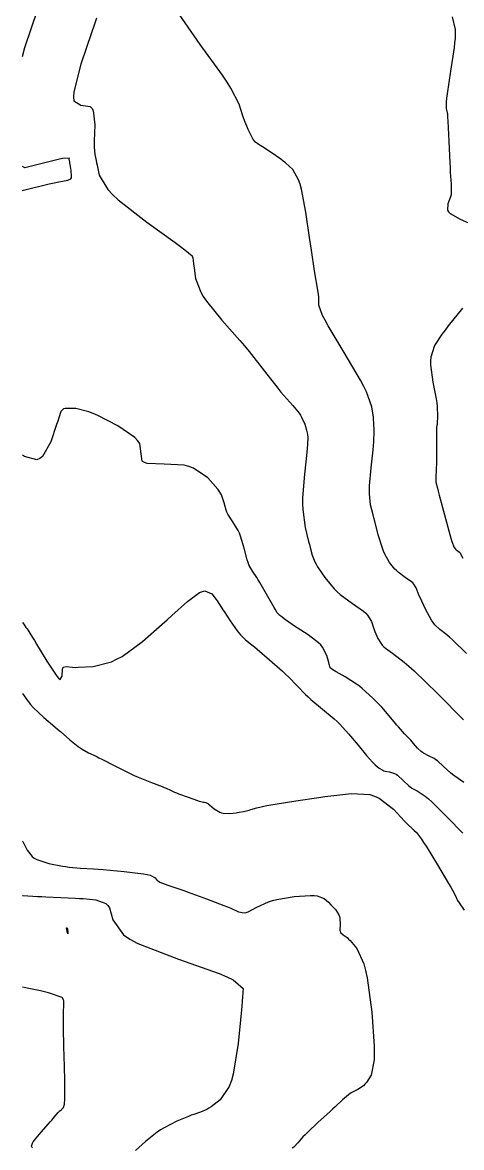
# Model space of a CAD drawing. Header units: metres. Extents: x 837476 to 838477, y 1189012 to 1191014.
# Drawn here: x 837476.5 to 837510.9, y 1189742.8 to 1189830.8 of the extents above; entities that cross this region are included whole.
import ezdxf

# ---------------------------------------------------------------- set-up
doc = ezdxf.new("R2010")
doc.units = ezdxf.units.M
doc.header["$LTSCALE"] = 0.3
doc.layers.add('COTAS 10', color=1, linetype='Continuous')
doc.layers.add('COTAS INT', color=252, linetype='Continuous')

msp = doc.modelspace()

# ---------------------------------------------------------------- linework, layer by layer
at = {"layer": 'COTAS 10'}
for points in [[(837482.306, 1189831.163), (837482.123, 1189830.622), (837481.925, 1189830.038), (837481.089, 1189827.567), (837480.522, 1189825.401), (837480.494, 1189825.009), (837480.522, 1189824.706), (837481.087, 1189824.365), (837481.819, 1189824.278), (837481.952, 1189824.136), (837482.054, 1189823.944), (837482.171, 1189822.822), (837482.122, 1189821.581), (837482.12, 1189821.313), (837482.123, 1189821.078), (837482.176, 1189820.503), (837482.279, 1189820.034), (837482.313, 1189819.866), (837482.35, 1189819.683), (837482.507, 1189818.883), (837483.185, 1189817.77), (837483.551, 1189817.389), (837483.994, 1189816.977), (837486.236, 1189815.224), (837488.452, 1189813.63), (837488.878, 1189813.318), (837489.223, 1189813.061), (837489.791, 1189812.598), (837489.825, 1189812.486), (837489.833, 1189812.451), (837489.841, 1189812.413), (837489.864, 1189812.259), (837489.906, 1189811.938), (837489.926, 1189811.794), (837489.949, 1189811.627), (837490.062, 1189810.824), (837490.459, 1189809.741), (837490.662, 1189809.396), (837490.904, 1189809.032), (837492.115, 1189807.555), (837493.523, 1189805.969), (837493.89, 1189805.536), (837494.247, 1189805.106), (837495.454, 1189803.574), (837496.487, 1189802.238), (837496.734, 1189801.931), (837496.964, 1189801.651), (837497.655, 1189800.869), (837498.153, 1189800.281), (837498.261, 1189800.124), (837498.356, 1189799.969), (837498.592, 1189799.431), (837498.722, 1189798.961), (837498.75, 1189798.848), (837498.775, 1189798.744), (837498.837, 1189798.433), (837498.82, 1189797.829), (837498.795, 1189797.54), (837498.761, 1189797.198), (837498.567, 1189795.521), (837498.425, 1189793.649), (837498.424, 1189793.184), (837498.44, 1189792.742), (837498.634, 1189791.339), (837498.901, 1189790.246), (837498.961, 1189790.001), (837499.016, 1189789.779), (837499.168, 1189789.185), (837499.391, 1189788.651), (837499.491, 1189788.468), (837499.607, 1189788.269), (837500.165, 1189787.422), (837500.903, 1189786.535), (837501.132, 1189786.31), (837501.373, 1189786.094), (837502.336, 1189785.392), (837503.192, 1189784.783), (837503.366, 1189784.626), (837503.512, 1189784.475), (837503.814, 1189783.974), (837503.966, 1189783.489), (837504.019, 1189783.349), (837504.076, 1189783.205), (837504.32, 1189782.663), (837504.663, 1189782.145), (837504.782, 1189782.016), (837504.912, 1189781.894), (837505.47, 1189781.505), (837506.389, 1189780.809), (837506.747, 1189780.493), (837507.15, 1189780.124), (837508.976, 1189778.347), (837509.366, 1189777.955), (837510.689, 1189776.625), (837511.019, 1189776.291)], [(837476.514, 1189762.553), (837476.568, 1189762.56), (837477.699, 1189762.484), (837478.018, 1189762.466), (837478.339, 1189762.449), (837479.521, 1189762.398), (837480.668, 1189762.346), (837480.968, 1189762.328), (837481.26, 1189762.308), (837482.25, 1189762.227), (837483.025, 1189761.928), (837483.181, 1189761.772), (837483.311, 1189761.584), (837483.572, 1189760.641), (837484.421, 1189759.47), (837484.922, 1189759.138), (837485.539, 1189758.804), (837488.729, 1189757.569), (837491.901, 1189756.455), (837492.507, 1189756.196), (837492.994, 1189755.958), (837493.767, 1189755.278), (837493.711, 1189754.29), (837493.675, 1189753.859), (837493.63, 1189753.359), (837493.394, 1189750.981), (837493, 1189748.585), (837492.856, 1189748.073), (837492.696, 1189747.627), (837491.993, 1189746.565), (837491.267, 1189746.034), (837491.093, 1189745.923), (837490.931, 1189745.827), (837490.442, 1189745.612), (837489.908, 1189745.434), (837489.717, 1189745.361), (837489.507, 1189745.278), (837488.594, 1189744.896), (837487.588, 1189744.381), (837487.32, 1189744.215), (837487.056, 1189744.039), (837486.141, 1189743.319), (837485.349, 1189742.608)]]:
    msp.add_lwpolyline(points, dxfattribs=at)
at = {"layer": 'COTAS INT'}
for points in [[(837476.514, 1189828.174), (837476.699, 1189828.882), (837480.247, 1189839.371)], [(837511.25, 1189781.491), (837510.166, 1189782.545), (837509.927, 1189782.764), (837509.715, 1189782.952), (837509.169, 1189783.365), (837508.77, 1189783.735), (837508.65, 1189783.895), (837508.526, 1189784.08), (837508.044, 1189784.959), (837507.621, 1189785.85), (837507.534, 1189786.043), (837507.461, 1189786.212), (837507.305, 1189786.63), (837507.133, 1189786.916), (837507.049, 1189787.002), (837506.95, 1189787.091), (837506.462, 1189787.438), (837505.914, 1189787.839), (837505.777, 1189787.962), (837505.646, 1189788.09), (837505.225, 1189788.596), (837504.86, 1189789.256), (837504.764, 1189789.482), (837504.67, 1189789.726), (837504.349, 1189790.761), (837504.07, 1189791.824), (837504.002, 1189792.085), (837503.939, 1189792.333), (837503.746, 1189793.107), (837503.653, 1189793.965), (837503.652, 1189794.266), (837503.662, 1189794.593), (837503.788, 1189796.004), (837503.945, 1189797.409), (837503.975, 1189797.733), (837503.999, 1189798.029), (837504.035, 1189798.865), (837504.006, 1189799.556), (837503.989, 1189799.76), (837503.967, 1189799.97), (837503.857, 1189800.776), (837503.441, 1189801.942), (837503.226, 1189802.378), (837502.969, 1189802.863), (837501.682, 1189805.028), (837500.425, 1189807.109), (837500.187, 1189807.543), (837499.996, 1189807.914), (837499.701, 1189808.74), (837499.711, 1189809.096), (837499.711, 1189809.236), (837499.703, 1189809.387), (837499.644, 1189809.749), (837499.372, 1189811.408), (837499.117, 1189813.024), (837499.043, 1189813.513), (837498.967, 1189814.021), (837498.679, 1189816.006), (837498.341, 1189817.798), (837498.233, 1189818.183), (837498.12, 1189818.521), (837497.658, 1189819.344), (837497.096, 1189819.857), (837496.918, 1189820), (837496.732, 1189820.143), (837495.979, 1189820.663), (837495.296, 1189821.103), (837495.152, 1189821.197), (837495.029, 1189821.277), (837494.751, 1189821.464), (837494.574, 1189821.682), (837494.514, 1189821.782), (837494.45, 1189821.898), (837494.181, 1189822.463), (837493.888, 1189823.178), (837493.809, 1189823.389), (837493.73, 1189823.607), (837493.455, 1189824.442), (837492.825, 1189825.691), (837492.524, 1189826.17), (837492.168, 1189826.707), (837490.425, 1189829.126), (837488.776, 1189831.49)], [(837510.121, 1189831.283), (837510.37, 1189830.283), (837510.358, 1189829.573), (837510.325, 1189829.249), (837510.28, 1189828.869), (837510.008, 1189827.036), (837509.74, 1189825.255), (837509.697, 1189824.907), (837509.666, 1189824.623), (837509.668, 1189824.122), (837509.754, 1189823.674), (837509.777, 1189823.423), (837509.799, 1189823.117), (837509.875, 1189821.552), (837509.947, 1189819.867), (837509.968, 1189819.485), (837509.988, 1189819.14), (837510.061, 1189818.201), (837510.065, 1189817.539), (837510.041, 1189817.369), (837510.007, 1189817.204), (837509.795, 1189816.657), (837509.77, 1189816.163), (837509.853, 1189816.032), (837509.976, 1189815.904), (837510.748, 1189815.461), (837511.632, 1189815.065)], [(837476.514, 1189817.693), (837476.599, 1189817.727), (837478.594, 1189818.213), (837479.002, 1189818.306), (837479.347, 1189818.38), (837480.072, 1189818.5), (837480.305, 1189818.617), (837480.34, 1189818.69), (837480.361, 1189818.78), (837480.333, 1189819.253), (837480.241, 1189819.731), (837480.222, 1189819.825), (837480.207, 1189819.902), (837480.18, 1189820.041), (837480.175, 1189820.089), (837480.175, 1189820.131), (837480.179, 1189820.233), (837479.649, 1189820.188), (837479.312, 1189820.117), (837478.893, 1189820.021), (837476.694, 1189819.462), (837476.514, 1189819.571)], [(837510.95, 1189808.485), (837509.83, 1189807.107), (837509.579, 1189806.779), (837509.354, 1189806.474), (837508.756, 1189805.567), (837508.474, 1189804.668), (837508.448, 1189804.369), (837508.446, 1189804.048), (837508.625, 1189802.708), (837508.882, 1189801.393), (837508.928, 1189801.088), (837508.962, 1189800.809), (837508.995, 1189800.013), (837508.96, 1189799.502), (837508.951, 1189799.402), (837508.943, 1189799.32), (837508.917, 1189799.172), (837508.901, 1189798.882), (837508.898, 1189798.709), (837508.897, 1189798.497), (837508.897, 1189797.397), (837508.896, 1189796.254), (837508.893, 1189796.014), (837508.889, 1189795.807), (837508.865, 1189795.337), (837508.845, 1189795.112), (837508.844, 1189795.059), (837508.844, 1189795.011), (837508.859, 1189794.874), (837508.978, 1189794.419), (837509.043, 1189794.17), (837509.123, 1189793.869), (837509.529, 1189792.337), (837509.949, 1189790.8), (837510.037, 1189790.495), (837510.113, 1189790.243), (837510.285, 1189789.769), (837510.389, 1189789.645), (837510.421, 1189789.613), (837510.454, 1189789.583), (837510.589, 1189789.485), (837510.709, 1189789.4), (837510.733, 1189789.378), (837510.753, 1189789.357), (837510.795, 1189789.287), (837510.955, 1189788.936)], [(837511.039, 1189771.392), (837510.345, 1189771.875), (837510.171, 1189772.01), (837510.004, 1189772.146), (837509.466, 1189772.644), (837508.988, 1189773.08), (837508.86, 1189773.177), (837508.733, 1189773.263), (837508.291, 1189773.489), (837507.895, 1189773.678), (837507.798, 1189773.74), (837507.706, 1189773.808), (837507.418, 1189774.09), (837507.11, 1189774.45), (837507.005, 1189774.567), (837506.892, 1189774.691), (837506.412, 1189775.202), (837505.921, 1189775.733), (837505.801, 1189775.87), (837505.687, 1189776.003), (837505.333, 1189776.446), (837504.926, 1189776.937), (837504.78, 1189777.099), (837504.619, 1189777.273), (837503.916, 1189777.998), (837503.102, 1189778.738), (837502.87, 1189778.921), (837502.637, 1189779.095), (837501.771, 1189779.645), (837501.054, 1189780.053), (837500.914, 1189780.137), (837500.799, 1189780.21), (837500.596, 1189780.367), (837500.531, 1189780.56), (837500.504, 1189780.654), (837500.472, 1189780.766), (837500.323, 1189781.318), (837499.993, 1189781.972), (837499.846, 1189782.149), (837499.677, 1189782.323), (837498.866, 1189782.937), (837498.005, 1189783.483), (837497.804, 1189783.615), (837497.619, 1189783.738), (837497.085, 1189784.116), (837496.727, 1189784.396), (837496.653, 1189784.458), (837496.59, 1189784.513), (837496.452, 1189784.658), (837496.282, 1189784.943), (837496.198, 1189785.088), (837496.099, 1189785.261), (837495.61, 1189786.12), (837495.079, 1189787.031), (837494.954, 1189787.236), (837494.839, 1189787.421), (837494.5, 1189787.919), (837494.231, 1189788.416), (837494.16, 1189788.6), (837494.09, 1189788.804), (837493.849, 1189789.71), (837493.572, 1189790.659), (837493.48, 1189790.891), (837493.38, 1189791.109), (837492.963, 1189791.784), (837492.581, 1189792.367), (837492.504, 1189792.527), (837492.439, 1189792.687), (837492.306, 1189793.258), (837492.075, 1189793.905), (837491.948, 1189794.112), (837491.793, 1189794.332), (837491.007, 1189795.228), (837489.896, 1189795.986), (837489.537, 1189796.119), (837489.156, 1189796.218), (837487.592, 1189796.3), (837486.275, 1189796.34), (837486.049, 1189796.413), (837485.883, 1189796.513), (837485.787, 1189797.097), (837485.687, 1189797.897), (837485.52, 1189798.133), (837485.293, 1189798.374), (837483.967, 1189799.299), (837482.417, 1189800.091), (837482.048, 1189800.249), (837481.704, 1189800.381), (837480.682, 1189800.637), (837479.983, 1189800.655), (837479.844, 1189800.636), (837479.728, 1189800.608), (837479.506, 1189800.421), (837479.345, 1189799.903), (837479.267, 1189799.666), (837479.175, 1189799.388), (837478.725, 1189798.046), (837478.078, 1189796.891), (837477.863, 1189796.732), (837477.632, 1189796.642), (837476.665, 1189796.897), (837476.514, 1189797.005)], [(837476.514, 1189783.908), (837476.606, 1189783.766), (837476.78, 1189783.527), (837476.824, 1189783.465), (837476.867, 1189783.404), (837477.01, 1189783.198), (837477.306, 1189782.724), (837477.446, 1189782.494), (837477.612, 1189782.221), (837478.419, 1189780.877), (837479.193, 1189779.71), (837479.337, 1189779.547), (837479.451, 1189779.455), (837479.611, 1189779.701), (837479.636, 1189780.244), (837479.665, 1189780.339), (837479.704, 1189780.41), (837479.924, 1189780.464), (837480.42, 1189780.401), (837480.633, 1189780.399), (837480.879, 1189780.402), (837482.039, 1189780.468), (837483.467, 1189780.834), (837483.881, 1189781.026), (837484.304, 1189781.259), (837485.901, 1189782.428), (837487.444, 1189783.775), (837487.833, 1189784.119), (837488.205, 1189784.45), (837489.412, 1189785.542), (837490.374, 1189786.252), (837490.592, 1189786.341), (837490.789, 1189786.385), (837491.326, 1189786.159), (837491.663, 1189785.709), (837491.734, 1189785.611), (837491.794, 1189785.526), (837491.933, 1189785.316), (837492.107, 1189785.038), (837492.191, 1189784.909), (837492.289, 1189784.758), (837492.772, 1189784.025), (837493.31, 1189783.266), (837493.442, 1189783.099), (837493.568, 1189782.949), (837493.966, 1189782.563), (837494.47, 1189782.16), (837494.662, 1189782), (837494.878, 1189781.819), (837495.849, 1189780.989), (837496.862, 1189780.088), (837497.103, 1189779.862), (837497.328, 1189779.646), (837498.002, 1189778.949), (837498.651, 1189778.287), (837498.86, 1189778.093), (837499.082, 1189777.895), (837499.99, 1189777.138), (837500.905, 1189776.363), (837501.132, 1189776.152), (837501.347, 1189775.943), (837502.027, 1189775.203), (837502.765, 1189774.313), (837503.434, 1189773.505), (837503.887, 1189772.986), (837503.997, 1189772.871), (837504.1, 1189772.768), (837504.415, 1189772.501), (837504.705, 1189772.346), (837504.793, 1189772.313), (837504.883, 1189772.285), (837505.237, 1189772.223), (837505.626, 1189772.102), (837505.738, 1189772.037), (837505.853, 1189771.958), (837506.288, 1189771.558), (837506.732, 1189771.134), (837506.854, 1189771.04), (837506.974, 1189770.956), (837507.404, 1189770.734), (837508.026, 1189770.319), (837508.268, 1189770.113), (837508.541, 1189769.867), (837509.779, 1189768.649), (837510.957, 1189767.422)], [(837476.514, 1189778.351), (837476.954, 1189777.719), (837477.148, 1189777.486), (837477.353, 1189777.258), (837478.178, 1189776.474), (837479.034, 1189775.75), (837479.258, 1189775.559), (837479.476, 1189775.373), (837480.217, 1189774.735), (837480.869, 1189774.208), (837481.031, 1189774.091), (837481.186, 1189773.987), (837481.677, 1189773.716), (837482.268, 1189773.44), (837482.485, 1189773.333), (837482.725, 1189773.213), (837483.784, 1189772.668), (837484.951, 1189772.087), (837485.259, 1189771.944), (837485.561, 1189771.809), (837486.596, 1189771.388), (837487.43, 1189771.07), (837487.604, 1189771), (837487.754, 1189770.938), (837488.094, 1189770.782), (837488.415, 1189770.635), (837488.553, 1189770.579), (837488.713, 1189770.517), (837489.469, 1189770.236), (837490.199, 1189769.978), (837490.342, 1189769.93), (837490.46, 1189769.893), (837490.671, 1189769.842), (837490.725, 1189769.851), (837490.744, 1189769.851), (837490.764, 1189769.849), (837490.85, 1189769.835), (837491.01, 1189769.746), (837491.076, 1189769.697), (837491.153, 1189769.639), (837491.511, 1189769.342), (837491.955, 1189769.062), (837492.086, 1189769.015), (837492.22, 1189768.981), (837492.733, 1189768.964), (837493.223, 1189769.031), (837493.343, 1189769.049), (837493.455, 1189769.066), (837493.801, 1189769.129), (837494.144, 1189769.208), (837494.254, 1189769.237), (837494.371, 1189769.268), (837494.846, 1189769.405), (837495.628, 1189769.586), (837495.938, 1189769.644), (837496.288, 1189769.707), (837497.891, 1189769.965), (837499.694, 1189770.225), (837500.171, 1189770.288), (837500.639, 1189770.348), (837502.247, 1189770.533), (837503.693, 1189770.442), (837504.059, 1189770.327), (837504.409, 1189770.173), (837505.549, 1189769.293), (837506.399, 1189768.377), (837506.567, 1189768.2), (837506.705, 1189768.057), (837506.964, 1189767.815), (837507.063, 1189767.748), (837507.102, 1189767.716), (837507.145, 1189767.676), (837507.343, 1189767.482), (837507.735, 1189766.949), (837507.901, 1189766.697), (837508.092, 1189766.4), (837508.991, 1189764.946), (837509.855, 1189763.501), (837510.025, 1189763.208), (837510.164, 1189762.962), (837510.418, 1189762.464), (837510.492, 1189762.27), (837510.52, 1189762.216), (837510.55, 1189762.163), (837510.682, 1189761.971), (837511.076, 1189761.409)], [(837476.514, 1189766.816), (837476.539, 1189766.776), (837476.885, 1189766.094), (837477.269, 1189765.597), (837477.439, 1189765.48), (837477.636, 1189765.373), (837478.576, 1189765.061), (837479.635, 1189764.852), (837479.907, 1189764.809), (837480.171, 1189764.774), (837481.047, 1189764.7), (837482.071, 1189764.641), (837482.427, 1189764.614), (837482.815, 1189764.583), (837484.479, 1189764.432), (837485.985, 1189764.246), (837486.274, 1189764.193), (837486.508, 1189764.14), (837486.887, 1189763.941), (837487.051, 1189763.729), (837487.148, 1189763.668), (837487.268, 1189763.605), (837487.888, 1189763.369), (837488.819, 1189763.056), (837489.134, 1189762.945), (837489.475, 1189762.823), (837490.914, 1189762.295), (837492.273, 1189761.773), (837492.563, 1189761.656), (837492.816, 1189761.55), (837493.42, 1189761.265), (837493.861, 1189761.194), (837494.011, 1189761.224), (837494.173, 1189761.274), (837494.859, 1189761.631), (837495.772, 1189762.061), (837496.077, 1189762.158), (837496.404, 1189762.244), (837497.772, 1189762.474), (837499.054, 1189762.552), (837499.327, 1189762.543), (837499.564, 1189762.52), (837500.123, 1189762.325), (837500.455, 1189762.021), (837500.643, 1189761.833), (837500.991, 1189761.459), (837501.262, 1189761.038), (837501.308, 1189760.912), (837501.341, 1189760.783), (837501.356, 1189760.286), (837501.352, 1189759.845), (837501.373, 1189759.752), (837501.403, 1189759.671), (837501.593, 1189759.484), (837501.915, 1189759.256), (837502.028, 1189759.149), (837502.151, 1189759.023), (837502.683, 1189758.411), (837503.227, 1189757.2), (837503.358, 1189756.697), (837503.481, 1189756.121), (837503.851, 1189753.434), (837504.035, 1189750.756), (837504.039, 1189750.185), (837504.023, 1189749.688), (837503.799, 1189748.51), (837503.422, 1189747.915), (837503.311, 1189747.786), (837503.196, 1189747.672), (837502.754, 1189747.388), (837502.287, 1189747.151), (837502.157, 1189747.067), (837502.026, 1189746.974), (837501.549, 1189746.572), (837500.966, 1189746.026), (837500.769, 1189745.843), (837500.556, 1189745.645), (837499.657, 1189744.817), (837498.804, 1189744.012), (837498.62, 1189743.83), (837498.459, 1189743.666), (837498.063, 1189743.219), (837497.733, 1189742.877), (837497.612, 1189742.779)], [(837480.01, 1189760.023), (837480.034, 1189759.975), (837480.038, 1189759.945), (837480.042, 1189759.908), (837480.059, 1189759.716), (837480.065, 1189759.572), (837480.062, 1189759.565), (837480.056, 1189759.572), (837480.018, 1189759.719), (837479.979, 1189759.912), (837479.972, 1189759.949), (837479.967, 1189759.979), (837479.966, 1189760.025), (837479.977, 1189760.025), (837479.98, 1189760.024), (837479.995, 1189760.024), (837480.01, 1189760.023)], [(837477.284, 1189742.816), (837477.274, 1189742.843), (837477.216, 1189742.948), (837477.286, 1189743.186), (837477.357, 1189743.295), (837477.45, 1189743.424), (837477.974, 1189744.048), (837478.557, 1189744.705), (837478.687, 1189744.854), (837478.805, 1189744.989), (837479.117, 1189745.36), (837479.309, 1189745.587), (837479.349, 1189745.631), (837479.385, 1189745.667), (837479.47, 1189745.73), (837479.514, 1189745.744), (837479.524, 1189745.75), (837479.533, 1189745.756), (837479.559, 1189745.784), (837479.576, 1189745.814), (837479.582, 1189745.828), (837479.589, 1189745.85), (837479.611, 1189745.881), (837479.623, 1189745.893), (837479.638, 1189745.906), (837479.715, 1189745.969), (837479.79, 1189746.222), (837479.804, 1189746.356), (837479.815, 1189746.517), (837479.831, 1189747.328), (837479.818, 1189748.453), (837479.812, 1189748.812), (837479.803, 1189749.191), (837479.761, 1189750.733), (837479.723, 1189752.179), (837479.717, 1189752.497), (837479.714, 1189752.781), (837479.719, 1189753.509), (837479.736, 1189753.921), (837479.74, 1189754.005), (837479.743, 1189754.076), (837479.752, 1189754.224), (837479.737, 1189754.318), (837479.725, 1189754.354), (837479.71, 1189754.396), (837479.629, 1189754.583), (837478.559, 1189754.94), (837477.921, 1189755.088), (837477.134, 1189755.258), (837476.514, 1189755.378)]]:
    msp.add_lwpolyline(points, dxfattribs=at)

doc.saveas('drawing.dxf')
